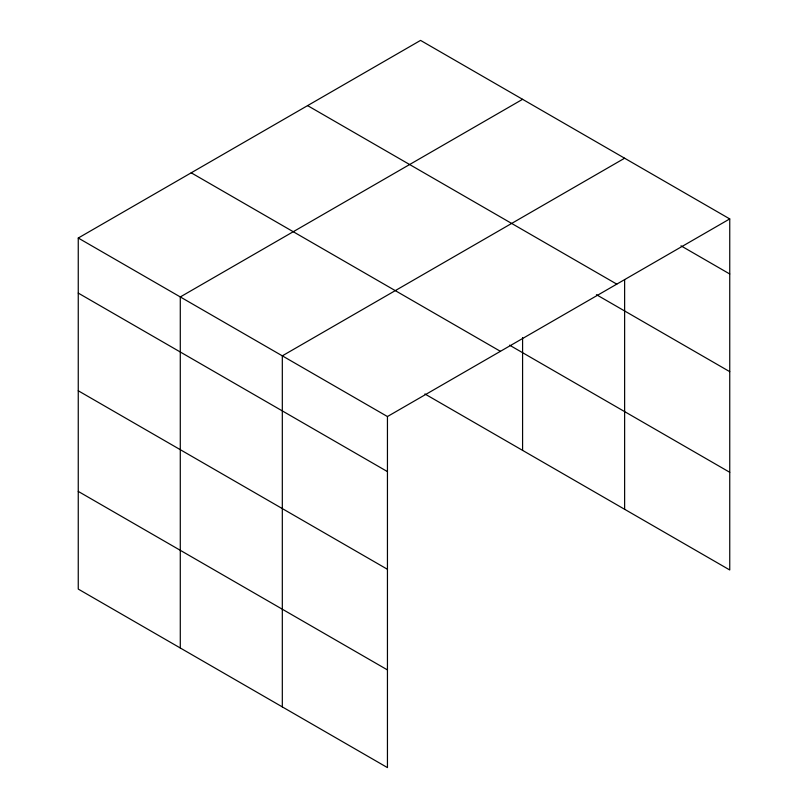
<?xml version="1.0" encoding="UTF-8"?>
<svg xmlns="http://www.w3.org/2000/svg" width="808" height="808" viewBox="0 0 808 808"><rect width="100%" height="100%" fill="white"/><g stroke="black" fill="none" stroke-linecap="round" stroke-linejoin="round"><path stroke-width="1.21" d="M78.255 238.027L387.446 416.544L387.446 767.6L78.255 589.082L78.255 238.027L420.554 40.4L729.745 218.917L729.745 569.973L424.897 393.971M522.584 99.313L180.285 296.94L180.285 647.996M624.624 158.216L282.315 355.843L282.315 706.909M387.446 416.544L729.745 218.917M680.982 245.824L729.745 273.983M307.596 105.616L616.787 284.133M596.405 294.668L729.745 371.66M509.565 345.168L729.745 472.296M191.213 172.811L500.404 351.318M78.255 293.092L387.446 471.609M78.255 390.769L387.446 569.286M78.255 491.405L387.446 669.923M624.624 279.659L624.624 509.282M522.584 337.593L522.584 450.369"/></g></svg>
